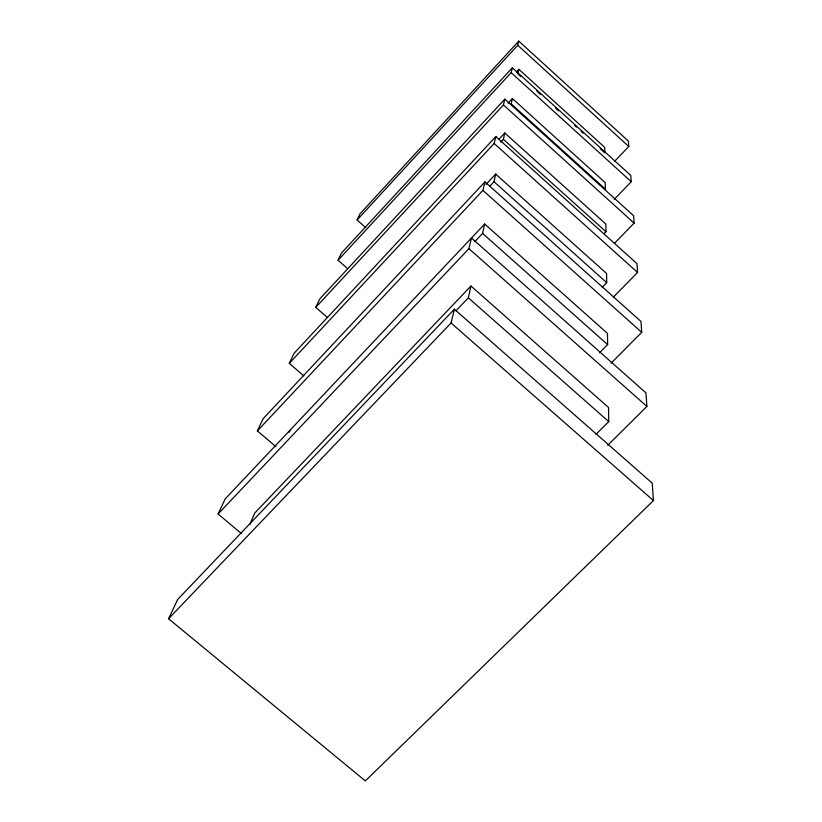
<?xml version="1.0" encoding="UTF-8"?>
<svg xmlns="http://www.w3.org/2000/svg" width="822" height="822" viewBox="0 0 822 822"><rect width="100%" height="100%" fill="white"/><g stroke="black" fill="none" stroke-linecap="round" stroke-linejoin="round"><path stroke-width="1.23" d="M455.953 310.819L468.345 297.831L470.955 286.015L608.547 407.507L608.753 421.614L596.042 434.283M474.674 241.781L482.586 233.417L484.661 224.026L607.468 333.393L607.633 344.623L599.515 352.833M489.635 186.378L494.012 181.713L495.697 174.079L606.585 273.5L606.718 282.665L602.238 287.258M500.762 142.114L503.383 139.308L504.78 132.969L605.865 224.108L605.978 231.732L604.201 233.571M512.394 98.548L511.212 103.891L605.352 189.101L605.259 182.669L512.394 98.548L508.027 103.253M604.828 152.913L604.745 147.405L518.857 69.305L517.85 73.867L520.686 76.446M168.551 618.75L451.062 322.984L454.371 309.206L652.236 483.161L653.449 500.577L365.338 780.9L168.551 618.75L177.686 599.443L454.371 309.206M241.617 533.745L218.077 514.007L468.92 248.655L471.479 237.979L645.948 392.885L646.893 406.438L607.705 445.319M275.935 446.685L257.368 430.903L482.904 190.385L484.949 181.878L640.975 321.484L641.725 332.335L611.075 363.201M303.842 375.86L289.293 363.365L494.176 143.49L495.841 136.544L636.937 263.595L637.553 272.472L613.284 297.215M327.341 317.436L315.761 307.387L503.434 104.928L504.821 99.164L633.608 215.713L634.122 223.111L614.496 243.312M347.644 268.63L338.048 260.245L511.181 72.665L512.353 67.794L630.803 175.456L631.234 181.713L614.353 199.243M365.708 227.591L357.077 219.998L517.757 45.272L518.764 41.1L628.409 141.127L628.779 146.491L614.589 161.328M249.867 524.374L254.676 513.123L470.955 286.015M289.252 432.3L290.228 429.998M218.077 514.007L225.238 498.851L484.661 224.026M257.368 430.903L263.132 418.696L484.949 181.878M289.293 363.365L294.05 353.316L495.841 136.544M315.761 307.387L319.737 298.982L504.821 99.164M338.048 260.245L341.428 253.104L512.353 67.794M357.077 219.998L359.985 213.854L518.764 41.1M516.247 72.131L518.857 69.305M498.666 139.535L504.78 132.969M486.079 184.334L495.697 174.079M451.062 322.984L653.449 500.577M468.345 297.831L608.753 421.614M468.92 248.655L646.893 406.438M482.586 233.417L607.633 344.623M494.012 181.713L606.718 282.665M482.904 190.385L641.725 332.335M503.383 139.308L605.978 231.732M494.176 143.49L637.553 272.472M503.434 104.928L634.122 223.111M536.756 91.047L540.537 94.489M555.662 108.237L558.498 110.816M574.578 125.417L576.469 127.143M581.195 131.438L583.086 133.154M600.101 148.618L603.882 152.06M511.181 72.665L631.234 181.713M517.757 45.272L628.779 146.491"/></g></svg>
